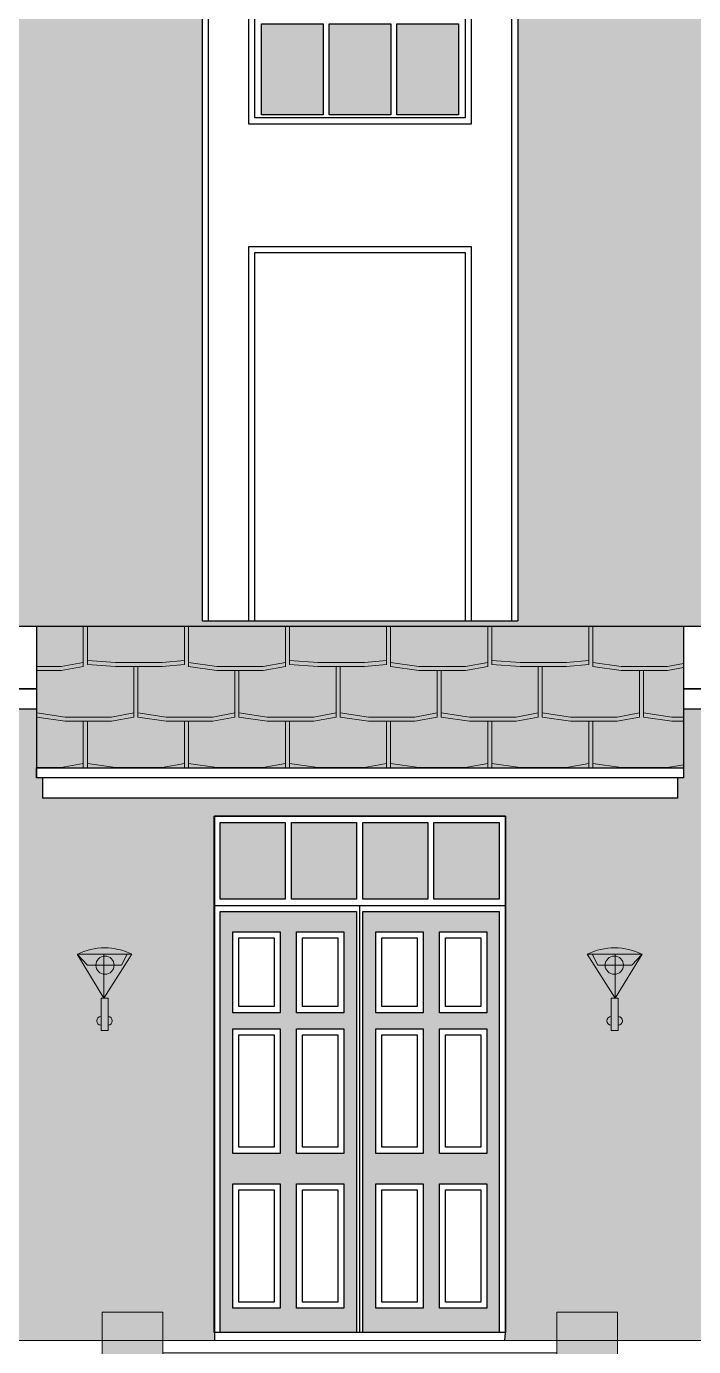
# Model space of a CAD drawing. Header units: centimetres. Extents: x -11062 to 12236, y -3130 to 12397.
# Drawn here: x 10240 to 10570, y 11152 to 11805 of the extents above; entities that cross this region are included whole.
import ezdxf

# ---------------------------------------------------------------- set-up
doc = ezdxf.new("R2010")
doc.units = ezdxf.units.CM
for name, color, linetype in [('fasada kuce', 25, 'Continuous'), ('prozori', 140, 'Continuous'), ('vrata', 130, 'Continuous')]:
    doc.layers.add(name, color=color, linetype=linetype)

# ---------------------------------------------------------------- blocks, each defined once
blk = doc.blocks.new('prozor kuce 3')
at = {"layer": 'prozori', "ltscale": 200}
h = blk.add_hatch(color=256, dxfattribs=at)
h.dxf.hatch_style = 1
h.set_gradient(color1=(255, 255, 255), color2=(39, 118, 187), rotation=45, tint=1, name='INVHEMISPHERICAL')
h.paths.add_polyline_path([(18.25, -194.5), (48.75, -194.5), (48.75, -149.5), (18.25, -149.5)])
h.paths.add_polyline_path([(15.25, -194.5), (15.25, -149.5), (-15.25, -149.5), (-15.25, -194.5)])
h.paths.add_polyline_path([(-18.25, -149.5), (-48.75, -149.5), (-48.75, -194.5), (-18.25, -194.5)])
h.paths.add_polyline_path([(-18.25, -101.5), (-48.75, -101.5), (-48.75, -146.5), (-18.25, -146.5)])
h.paths.add_polyline_path([(15.25, -101.5), (-15.25, -101.5), (-15.25, -146.5), (15.25, -146.5)])
h.paths.add_polyline_path([(48.75, -101.5), (18.25, -101.5), (18.25, -146.5), (48.75, -146.5)])
h.paths.add_polyline_path([(48.75, -53.5), (18.25, -53.5), (18.25, -98.5), (48.75, -98.5)])
h.paths.add_polyline_path([(-15.25, -98.5), (15.25, -98.5), (15.25, -53.5), (-15.25, -53.5)])
h.paths.add_polyline_path([(-48.75, -98.5), (-18.25, -98.5), (-18.25, -53.5), (-48.75, -53.5)])
h.paths.add_polyline_path([(-2.12, -50.5), (-33.41, -19.16, 0.184146), (-48.79, -50.5)])
h.paths.add_polyline_path([(-1.5, -46.87), (-1.5, -6.02, 0.166103), (-31.15, -17.18)])
h.paths.add_polyline_path([(31.18, -17.2, 0.166264), (1.5, -6.02), (1.5, -46.87)])
h.paths.add_polyline_path([(48.79, -50.5, 0.183983), (33.43, -19.18), (2.12, -50.5)])
for p, q in [((-1.5, -46.87), (-1.5, -6.02)), ((1.5, -46.87), (1.5, -6.02)), ((-2.12, -50.5), (-33.41, -19.16)), ((-1.5, -46.87), (-31.15, -17.18)), ((1.5, -46.87), (31.18, -17.2)), ((2.12, -50.5), (33.43, -19.18)), ((-48.79, -50.5), (-2.12, -50.5)), ((2.12, -50.5), (48.79, -50.5))]:
    blk.add_line(p, q, dxfattribs=at)
for points in [[(55, -55), (55, -199), (-55, -199), (-55, -55)], [(52, -55), (52, -196), (-52, -196), (-52, -55)]]:
    blk.add_lwpolyline(points, dxfattribs=at)
for points in [[(-48.75, -53.5), (-18.25, -53.5), (-18.25, -98.5), (-48.75, -98.5)], [(-15.25, -53.5), (15.25, -53.5), (15.25, -98.5), (-15.25, -98.5)], [(18.25, -53.5), (48.75, -53.5), (48.75, -98.5), (18.25, -98.5)], [(-48.75, -101.5), (-18.25, -101.5), (-18.25, -146.5), (-48.75, -146.5)], [(-15.25, -101.5), (15.25, -101.5), (15.25, -146.5), (-15.25, -146.5)], [(18.25, -101.5), (48.75, -101.5), (48.75, -146.5), (18.25, -146.5)], [(-48.75, -149.5), (-18.25, -149.5), (-18.25, -194.5), (-48.75, -194.5)], [(-15.25, -149.5), (15.25, -149.5), (15.25, -194.5), (-15.25, -194.5)], [(18.25, -149.5), (48.75, -149.5), (48.75, -194.5), (18.25, -194.5)]]:
    blk.add_lwpolyline(points, close=True, dxfattribs=at)
for radius, start, end in [(55, 0, 180), (52, 0, 180), (49, 5.2739, 174.7261)]:
    blk.add_arc((0, -55), radius, start, end, dxfattribs=at)
blk = doc.blocks.new('vrata kuce')
at = {"layer": 'vrata', "ltscale": 200, "transparency": 33554687}
h = blk.add_hatch(color=256, dxfattribs=at)
h.dxf.hatch_style = 1
h.set_gradient(color1=(39, 118, 187), centered=1, tint=1)
h.paths.add_polyline_path([(-69, 214), (-36.75, 214), (-36.75, 252), (-69, 252)])
h.paths.add_polyline_path([(-33.75, 214), (-1.5, 214), (-1.5, 252), (-33.75, 252)])
h.paths.add_polyline_path([(33.75, 214), (33.75, 252), (1.5, 252), (1.5, 214)])
h.paths.add_polyline_path([(36.75, 214), (69, 214), (69, 252), (36.75, 252)])
h = blk.add_hatch(color=256, dxfattribs=at)
h.dxf.hatch_style = 1
h.set_gradient(color1=(255, 255, 255), color2=(165, 105, 44), rotation=180, centered=1, tint=1, name='INVCURVED')
h.paths.add_polyline_path([(-69, 208), (-69, 0), (-1.5, 0), (-1.5, 208)])
h.paths.add_polyline_path([(-39.25, 197.98), (-39.25, 157.98), (-62.75, 157.98), (-62.75, 197.98)], flags=16)
h.paths.add_polyline_path([(-31.25, 197.98), (-7.75, 197.98), (-7.75, 157.98), (-31.25, 157.98)], flags=16)
h.paths.add_polyline_path([(-42.25, 194.98), (-42.25, 160.98), (-59.75, 160.98), (-59.75, 194.98)], flags=0)
h.paths.add_polyline_path([(-28.25, 194.98), (-10.75, 194.98), (-10.75, 160.98), (-28.25, 160.98)], flags=0)
h.paths.add_polyline_path([(-39.25, 149.98), (-39.25, 88.48), (-62.75, 88.48), (-62.75, 149.98)], flags=16)
h.paths.add_polyline_path([(-31.25, 149.98), (-7.75, 149.98), (-7.75, 88.48), (-31.25, 88.48)], flags=16)
h.paths.add_polyline_path([(-42.25, 146.98), (-42.25, 91.48), (-59.75, 91.48), (-59.75, 146.98)], flags=0)
h.paths.add_polyline_path([(-28.25, 146.98), (-10.75, 146.98), (-10.75, 91.48), (-28.25, 91.48)], flags=0)
h.paths.add_polyline_path([(-39.25, 73.48), (-39.25, 11.98), (-62.75, 11.98), (-62.75, 73.48)], flags=16)
h.paths.add_polyline_path([(-31.25, 73.48), (-7.75, 73.48), (-7.75, 11.98), (-31.25, 11.98)], flags=16)
h.paths.add_polyline_path([(-42.25, 70.48), (-42.25, 14.98), (-59.75, 14.98), (-59.75, 70.48)], flags=0)
h.paths.add_polyline_path([(-28.25, 70.48), (-10.75, 70.48), (-10.75, 14.98), (-28.25, 14.98)], flags=0)
h.paths.add_polyline_path([(1.5, 208), (1.5, 0), (69, 0), (69, 208)])
h.paths.add_polyline_path([(31.46, 197.98), (31.46, 157.98), (7.96, 157.98), (7.96, 197.98)], flags=16)
h.paths.add_polyline_path([(10.96, 194.98), (28.46, 194.98), (28.46, 160.98), (10.96, 160.98)], flags=0)
h.paths.add_polyline_path([(39.46, 197.98), (62.96, 197.98), (62.96, 157.98), (39.46, 157.98)], flags=16)
h.paths.add_polyline_path([(42.46, 194.98), (59.96, 194.98), (59.96, 160.98), (42.46, 160.98)], flags=0)
h.paths.add_polyline_path([(31.46, 149.98), (31.46, 88.48), (7.96, 88.48), (7.96, 149.98)], flags=16)
h.paths.add_polyline_path([(10.96, 146.98), (28.46, 146.98), (28.46, 91.48), (10.96, 91.48)], flags=0)
h.paths.add_polyline_path([(39.46, 149.98), (62.96, 149.98), (62.96, 88.48), (39.46, 88.48)], flags=16)
h.paths.add_polyline_path([(42.46, 146.98), (59.96, 146.98), (59.96, 91.48), (42.46, 91.48)], flags=0)
h.paths.add_polyline_path([(31.46, 73.48), (31.46, 11.98), (7.96, 11.98), (7.96, 73.48)], flags=16)
h.paths.add_polyline_path([(10.96, 70.48), (28.46, 70.48), (28.46, 14.98), (10.96, 14.98)], flags=0)
h.paths.add_polyline_path([(39.46, 73.48), (62.96, 73.48), (62.96, 11.98), (39.46, 11.98)], flags=16)
h.paths.add_polyline_path([(42.46, 70.48), (59.96, 70.48), (59.96, 14.98), (42.46, 14.98)], flags=0)
at = {"layer": 'vrata', "ltscale": 200}
blk.add_line((0, 211), (0, 0), dxfattribs=at)
for points in [[(-72, 255), (72, 255), (72, 0), (-72, 0)], [(-69, 252), (-36.75, 252), (-36.75, 214), (-69, 214)], [(-33.75, 252), (-1.5, 252), (-1.5, 214), (-33.75, 214)], [(1.5, 252), (33.75, 252), (33.75, 214), (1.5, 214)], [(36.75, 252), (69, 252), (69, 214), (36.75, 214)], [(-69, 208), (-1.5, 208), (-1.5, 0), (-69, 0)], [(1.5, 208), (69, 208), (69, 0), (1.5, 0)], [(-62.75, 197.98), (-39.25, 197.98), (-39.25, 157.98), (-62.75, 157.98)], [(-31.25, 197.98), (-7.75, 197.98), (-7.75, 157.98), (-31.25, 157.98)], [(7.96, 197.98), (31.46, 197.98), (31.46, 157.98), (7.96, 157.98)], [(39.46, 197.98), (62.96, 197.98), (62.96, 157.98), (39.46, 157.98)], [(-59.75, 194.98), (-42.25, 194.98), (-42.25, 160.98), (-59.75, 160.98)], [(-28.25, 194.98), (-10.75, 194.98), (-10.75, 160.98), (-28.25, 160.98)], [(10.96, 194.98), (28.46, 194.98), (28.46, 160.98), (10.96, 160.98)], [(42.46, 194.98), (59.96, 194.98), (59.96, 160.98), (42.46, 160.98)], [(-62.75, 149.98), (-39.25, 149.98), (-39.25, 88.48), (-62.75, 88.48)], [(-59.75, 146.98), (-42.25, 146.98), (-42.25, 91.48), (-59.75, 91.48)], [(-31.25, 149.98), (-7.75, 149.98), (-7.75, 88.48), (-31.25, 88.48)], [(-28.25, 146.98), (-10.75, 146.98), (-10.75, 91.48), (-28.25, 91.48)], [(7.96, 149.98), (31.46, 149.98), (31.46, 88.48), (7.96, 88.48)], [(10.96, 146.98), (28.46, 146.98), (28.46, 91.48), (10.96, 91.48)], [(39.46, 149.98), (62.96, 149.98), (62.96, 88.48), (39.46, 88.48)], [(42.46, 146.98), (59.96, 146.98), (59.96, 91.48), (42.46, 91.48)], [(-62.75, 73.48), (-39.25, 73.48), (-39.25, 11.98), (-62.75, 11.98)], [(-31.25, 73.48), (-7.75, 73.48), (-7.75, 11.98), (-31.25, 11.98)], [(7.96, 73.48), (31.46, 73.48), (31.46, 11.98), (7.96, 11.98)], [(39.46, 73.48), (62.96, 73.48), (62.96, 11.98), (39.46, 11.98)], [(-59.75, 70.48), (-42.25, 70.48), (-42.25, 14.98), (-59.75, 14.98)], [(-28.25, 70.48), (-10.75, 70.48), (-10.75, 14.98), (-28.25, 14.98)], [(10.96, 70.48), (28.46, 70.48), (28.46, 14.98), (10.96, 14.98)], [(42.46, 70.48), (59.96, 70.48), (59.96, 14.98), (42.46, 14.98)]]:
    blk.add_lwpolyline(points, close=True, dxfattribs=at)
blk.add_lwpolyline([(-72, 211), (72, 211)], dxfattribs=at)
blk = doc.blocks.new('ukras')
at = {"layer": 'vrata', "lineweight": 5}
for p, q in [((13.56, -3.13), (-13.6, -3.13)), ((-13.6, -3.13), (-0.27, -24.86)), ((-13.6, -3.13), (-8.42, -8.56)), ((-0.27, -24.86), (13.56, -3.13)), ((-0.27, -3.13), (-0.27, -23.3)), ((-0.27, -3.13), (-0.27, -24.86)), ((8.38, -8.56), (11.19, -3.13)), ((-8.42, -8.56), (8.38, -8.56)), ((-1.75, -24.86), (1.71, -24.86)), ((-1.75, -24.86), (-1.75, -40.91)), ((1.71, -40.91), (1.71, -24.86)), ((-1.75, -40.91), (1.71, -40.91))]:
    blk.add_line(p, q, dxfattribs=at)
blk.add_circle((0.23, -8.56), 4.52, dxfattribs=at)
for centre, radius, start, end in [((0.16, -30.29), 30.29, 63.72672, 116.86558), ((-1.75, -36.03), 2.14, 90, 270), ((1.71, -36.03), 2.14, 270, 90)]:
    blk.add_arc(centre, radius, start, end, dxfattribs=at)
blk = doc.blocks.new('ulaz u kucu')
at = {"lineweight": 5}
h = blk.add_hatch(color=256, dxfattribs=at)
h.set_gradient(color1=(128, 128, 128), tint=1, name='CYLINDER')
h.paths.add_polyline_path([(97.5, -3), (-97.5, -3), (-97.5, -12), (97.5, -12)])
h.paths.add_polyline_path([(97.5, -15), (-97.5, -15), (-97.5, -24), (97.5, -24)])
h.paths.add_polyline_path([(97.5, -27), (-97.5, -27), (-97.5, -36), (97.5, -36)])
h.paths.add_polyline_path([(97.5, -39), (-97.5, -39), (-97.5, -45), (-97.5, -45.5, -0.414214), (-99, -47), (-99, -48), (99, -48), (99, -47, -0.414214), (97.5, -45.5), (97.5, -45)])
h.paths.add_polyline_path([(99, -51), (-99, -51), (-99, -60), (99, -60)])
h.paths.add_polyline_path([(-97.5, 20), (-127.5, 20), (-127.5, -45), (-97.5, -45)])
h.paths.add_polyline_path([(127.5, 20), (97.5, 20), (97.5, 0), (97.5, -45), (127.5, -45)])
h.paths.add_polyline_path([(127.5, -45), (97.5, -45), (97.5, -45.5, 0.414214), (99, -47), (126, -47, 0.414214), (127.5, -45.5)])
h.paths.add_polyline_path([(-97.5, -45.5), (-97.5, -45), (-127.5, -45), (-127.5, -45.5, 0.414214), (-126, -47), (-99, -47, 0.414214)])
h = blk.add_hatch(color=256, dxfattribs=at)
h.set_gradient(color1=(255, 255, 255), tint=1, name='CYLINDER')
h.paths.add_polyline_path([(97.5, 0), (-97.5, 0), (-97.5, -3), (97.5, -3)])
h.paths.add_polyline_path([(97.5, -12), (-97.5, -12), (-97.5, -15), (97.5, -15)])
h.paths.add_polyline_path([(97.5, -24), (-97.5, -24), (-97.5, -27), (97.5, -27)])
h.paths.add_polyline_path([(97.5, -36), (-97.5, -36), (-97.5, -39), (97.5, -39)])
h.paths.add_polyline_path([(99, -48), (-99, -48), (-99, -51), (99, -51)])
h.paths.add_polyline_path([(99, -60), (-99, -60), (-99, -63), (99, -63)])
h.paths.add_polyline_path([(-99, -47), (-126, -47), (-126, -70), (-99, -70)])
h.paths.add_polyline_path([(126, -47), (99, -47), (99, -70), (126, -70)])
h.paths.add_polyline_path([(127.5, -45.5), (127.5, -45), (97.5, -45), (97.5, -45.5, 0.414214), (99, -47), (126, -47, 0.414214)])
h.paths.add_polyline_path([(-97.5, -45.5), (-97.5, -45), (-127.5, -45), (-127.5, -45.5, 0.414214), (-126, -47), (-99, -47, 0.414214)])
at = {"layer": 'vrata', "lineweight": 5}
for p, q in [((-127.5, 20), (-127.5, -45)), ((-127.5, 20), (-97.5, 20)), ((-97.5, 20), (-97.5, -45)), ((-97.5, 20), (-97.5, 0)), ((97.5, 0), (97.5, 20)), ((97.5, 20), (127.5, 20)), ((127.5, 20), (127.5, -45)), ((-97.5, 0), (97.5, 0)), ((-97.5, 0), (-97.5, -3)), ((97.5, -45), (97.5, 0)), ((-97.5, -3), (97.5, -3)), ((-97.5, -3), (-97.5, -15)), ((-97.5, -12), (97.5, -12)), ((-97.5, -15), (97.5, -15)), ((-97.5, -24), (97.5, -24)), ((-97.5, -27), (97.5, -27)), ((-97.5, -36), (97.5, -36)), ((-97.5, -39), (97.5, -39)), ((-97.5, -45), (-127.5, -45)), ((-127.5, -45.5), (-127.5, -45)), ((-97.5, -45), (-97.5, -45.5)), ((127.5, -45), (97.5, -45)), ((97.5, -45), (97.5, -45.5)), ((127.5, -45.5), (127.5, -45)), ((-99, -47), (-126, -47)), ((-126, -47), (-126, -70)), ((-99, -47), (-99, -70)), ((-99, -48), (99, -48)), ((-99, -51), (99, -51)), ((99, -47), (126, -47)), ((99, -47), (99, -70)), ((126, -47), (126, -70)), ((-99, -60), (99, -60)), ((-99, -63), (99, -63)), ((-99, -70), (-126, -70)), ((126, -70), (99, -70))]:
    blk.add_line(p, q, dxfattribs=at)
for centre, start, end in [((-126, -45.5), 180, 270), ((-99, -45.5), 270, 0), ((99, -45.5), 180, 270), ((126, -45.5), 270, 0)]:
    blk.add_arc(centre, 1.5, start, end, dxfattribs=at)

msp = doc.modelspace()

# ---------------------------------------------------------------- hatches: boundary and pattern name
at = {"layer": 'fasada kuce', "lineweight": 5, "true_color": 0xa5692c}
h = msp.add_hatch(dxfattribs=at)
h.set_pattern_fill('DOTS', color=35, scale=8)
h.set_pattern_definition([(0, (8444.418, 7661.423), (6.35, 12.7), [0, -12.7])])
h.paths.add_polyline_path([(10144.33, 11770.95), (10147.33, 11770.95), (10147.33, 11780.95), (10144.33, 11780.95), (10144.33, 11815.95), (10147.33, 11815.95), (10147.33, 11825.95), (10144.33, 11825.95), (10144.33, 11860.95), (10147.33, 11860.95), (10147.33, 11870.95), (10144.33, 11870.95), (10144.33, 11875.9), (10016.33, 11875.9), (10016.33, 11508.45), (10133.33, 11508.45), (10144.33, 11510.95), (10144.33, 11545.95), (10147.33, 11545.95), (10147.33, 11555.95), (10144.33, 11555.95), (10144.33, 11590.95), (10147.33, 11590.95), (10147.33, 11600.95), (10144.33, 11600.95), (10144.33, 11635.95), (10147.33, 11635.95), (10147.33, 11645.95), (10144.33, 11645.95), (10144.33, 11680.95), (10147.33, 11680.95), (10147.33, 11690.95), (10144.33, 11690.95), (10144.33, 11725.95), (10147.33, 11725.95), (10147.33, 11735.95), (10144.33, 11735.95)])
h.paths.add_polyline_path([(10016.33, 11875.9), (9885.33, 11875.9), (9885.33, 11508.45), (9890.33, 11508.45), (9890.33, 11793.45), (9892.33, 11793.45), (10007.33, 11793.45), (10007.33, 11508.45), (10016.33, 11508.45)])
h.paths.add_polyline_path([(9885.33, 11875.9), (9704.33, 11875.9), (9704.33, 11508.45), (9723.33, 11508.45), (9723.33, 11793.45), (9866.33, 11793.45), (9866.33, 11508.45), (9885.33, 11508.45)])
h.paths.add_polyline_path([(9704.33, 11875.9), (9573.33, 11875.9), (9573.33, 11508.45), (9582.33, 11508.45), (9582.33, 11793.45), (9697.33, 11793.45), (9699.33, 11793.45), (9699.33, 11508.45), (9704.33, 11508.45)])
h.paths.add_polyline_path([(9573.33, 11875.9), (9522.33, 11875.9), (9522.33, 11508.45), (9573.33, 11508.45)], flags=17)
h.paths.add_polyline_path([(9522.33, 11875.9), (9518.33, 11875.9), (9518.33, 11885.9), (9508.33, 11885.9), (9508.33, 11913.9), (9475.33, 11913.9), (9475.33, 11925.9), (9597.33, 11996.34), (9597.33, 12152.45), (9461.33, 12152.45), (9461.33, 11508.45), (9522.33, 11508.45)])
h.paths.add_polyline_path([(10209.63, 12228.11), (10147.63, 12228.11), (10147.63, 12088.11), (10209.63, 12088.11)])
h.paths.add_polyline_path([(10910.55, 12211.89), (10795.35, 12211.89), (10795.35, 12134.89), (10910.55, 12068.38)])
h.paths.add_polyline_path([(11065.5, 12180.27), (10976.55, 12180.27), (10976.55, 12030.27), (11065.5, 11978.92)])
h.paths.add_polyline_path([(10586.33, 11322.45), (10589.33, 11322.45), (10589.33, 11332.45), (10586.33, 11332.45), (10586.33, 11367.45), (10589.33, 11367.45), (10589.33, 11377.45), (10586.33, 11377.45), (10586.33, 11412.45), (10589.33, 11412.45), (10589.33, 11422.45), (10586.33, 11422.45), (10586.33, 11457.45), (10589.33, 11457.45), (10589.33, 11467.45), (10565.33, 11467.45), (10565.33, 11433.45), (10562.33, 11433.45), (10562.33, 11423.45), (10248.33, 11423.45), (10248.33, 11433.45), (10245.33, 11433.45), (10245.33, 11438.45), (10245.33, 11467.45), (10221.33, 11467.45), (10221.33, 11457.45), (10224.33, 11457.45), (10224.33, 11422.45), (10221.33, 11422.45), (10221.33, 11412.45), (10224.33, 11412.45), (10224.33, 11377.45), (10221.33, 11377.45), (10221.33, 11367.45), (10224.33, 11367.45), (10224.33, 11332.45), (10221.33, 11332.45), (10221.33, 11322.45), (10224.33, 11322.45), (10224.33, 11287.45), (10221.33, 11287.45), (10221.33, 11277.45), (10224.33, 11277.45), (10224.33, 11242.45), (10221.33, 11242.45), (10221.33, 11232.45), (10224.33, 11232.45), (10224.33, 11197.45), (10221.33, 11197.45), (10221.33, 11187.45), (10224.33, 11187.45), (10224.33, 11155.45), (10333.33, 11155.45), (10333.33, 11159.45), (10333.15, 11159.45), (10333.15, 11414.45), (10477.15, 11414.45), (10477.33, 11414.45), (10477.33, 11159.45), (10476.97, 11155.45), (10586.33, 11155.45), (10586.33, 11187.45), (10589.33, 11187.45), (10589.33, 11197.45), (10586.33, 11197.45), (10586.33, 11232.45), (10589.33, 11232.45), (10589.33, 11242.45), (10586.33, 11242.45), (10586.33, 11277.45), (10589.33, 11277.45), (10589.33, 11287.45), (10586.33, 11287.45)])
h.paths.add_polyline_path([(10816.83, 11210.45), (10711.83, 11210.45), (10711.83, 11155.45), (10816.83, 11155.45)])
h.paths.add_polyline_path([(10974.83, 11210.45), (10869.83, 11210.45), (10869.83, 11155.45), (10974.83, 11155.45)])
h.paths.add_polyline_path([(10586.33, 11905.95), (10589.33, 11905.95), (10589.33, 11915.95), (10586.33, 11915.95), (10586.33, 11950.95), (10572.33, 11950.95), (10572.33, 11965.95), (10585.39, 11972.95), (10649.15, 11972.95), (10405.33, 12113.56), (10161.51, 11972.95), (10225.27, 11972.95), (10238.33, 11965.95), (10238.33, 11950.95), (10224.33, 11950.95), (10224.33, 11915.95), (10221.33, 11915.95), (10221.33, 11905.95), (10224.33, 11905.95), (10224.33, 11870.95), (10221.33, 11870.95), (10221.33, 11860.95), (10224.33, 11860.95), (10224.33, 11825.95), (10221.33, 11825.95), (10221.33, 11815.95), (10224.33, 11815.95), (10224.33, 11780.95), (10221.33, 11780.95), (10221.33, 11770.95), (10224.33, 11770.95), (10224.33, 11735.95), (10221.33, 11735.95), (10221.33, 11725.95), (10224.33, 11725.95), (10224.33, 11690.95), (10221.33, 11690.95), (10221.33, 11680.95), (10224.33, 11680.95), (10224.33, 11645.95), (10221.33, 11645.95), (10221.33, 11635.95), (10224.33, 11635.95), (10224.33, 11600.95), (10221.33, 11600.95), (10221.33, 11590.95), (10224.33, 11590.95), (10224.33, 11555.95), (10221.33, 11555.95), (10221.33, 11545.95), (10224.33, 11545.95), (10224.33, 11510.95), (10235.33, 11508.45), (10575.33, 11508.45), (10586.33, 11510.95), (10586.33, 11545.95), (10589.33, 11545.95), (10589.33, 11555.95), (10586.33, 11555.95), (10586.33, 11590.95), (10589.33, 11590.95), (10589.33, 11600.95), (10586.33, 11600.95), (10586.33, 11635.95), (10589.33, 11635.95), (10589.33, 11645.95), (10586.33, 11645.95), (10586.33, 11680.95), (10589.33, 11680.95), (10589.33, 11690.95), (10586.33, 11690.95), (10586.33, 11725.95), (10589.33, 11725.95), (10589.33, 11735.95), (10586.33, 11735.95), (10586.33, 11770.95), (10589.33, 11770.95), (10589.33, 11780.95), (10586.33, 11780.95), (10586.33, 11815.95), (10589.33, 11815.95), (10589.33, 11825.95), (10586.33, 11825.95), (10586.33, 11860.95), (10589.33, 11860.95), (10589.33, 11870.95), (10586.33, 11870.95)])
h.paths.add_polyline_path([(10483.33, 11510.95), (10327.33, 11510.95), (10327.33, 11901.95, -1), (10483.33, 11901.95)], flags=16)
h.paths.add_polyline_path([(10457.33, 11692.95), (10353.33, 11692.95), (10353.33, 11510.95), (10457.33, 11510.95)], flags=0)
h.paths.add_polyline_path([(11110.33, 11875.9), (10666.33, 11875.9), (10666.33, 11870.95), (10663.33, 11870.95), (10663.33, 11860.95), (10666.33, 11860.95), (10666.33, 11825.95), (10663.33, 11825.95), (10663.33, 11815.95), (10666.33, 11815.95), (10666.33, 11780.95), (10663.33, 11780.95), (10663.33, 11770.95), (10666.33, 11770.95), (10666.33, 11735.95), (10663.33, 11735.95), (10663.33, 11725.95), (10666.33, 11725.95), (10666.33, 11690.95), (10663.33, 11690.95), (10663.33, 11680.95), (10666.33, 11680.95), (10666.33, 11645.95), (10663.33, 11645.95), (10663.33, 11635.95), (10666.33, 11635.95), (10666.33, 11600.95), (10663.33, 11600.95), (10663.33, 11590.95), (10666.33, 11590.95), (10666.33, 11555.95), (10663.33, 11555.95), (10663.33, 11545.95), (10666.33, 11545.95), (10666.33, 11510.95), (10677.33, 11508.45), (10686.33, 11508.45), (10686.33, 11793.45), (11000.33, 11793.45), (11000.33, 11508.45), (11110.33, 11508.45), (11110.33, 11732.9)])
h.paths.add_polyline_path([(10974.83, 11563.45), (10869.83, 11563.45), (10869.83, 11508.45), (10974.83, 11508.45)], flags=17)
h.paths.add_polyline_path([(10816.83, 11563.45), (10711.83, 11563.45), (10711.83, 11508.45), (10816.83, 11508.45)], flags=17)
h.paths.add_polyline_path([(9840.83, 11210.45), (9748.83, 11210.45), (9748.83, 11155.45), (9840.83, 11155.45)], flags=17)
h.paths.add_polyline_path([(9982.33, 11210.45), (9917.33, 11210.45), (9917.33, 11155.45), (9982.33, 11155.45)], flags=17)
h.paths.add_polyline_path([(10019.33, 11457.45), (10016.33, 11457.45), (10016.33, 11467.45), (9885.33, 11467.45), (9885.33, 11155.45), (9890.33, 11155.45), (9890.33, 11440.45), (9892.33, 11440.45), (10007.33, 11440.45), (10007.33, 11155.45), (10019.33, 11155.45), (10019.33, 11187.45), (10016.33, 11187.45), (10016.33, 11197.45), (10019.33, 11197.45), (10019.33, 11232.45), (10016.33, 11232.45), (10016.33, 11242.45), (10019.33, 11242.45), (10019.33, 11277.45), (10016.33, 11277.45), (10016.33, 11287.45), (10019.33, 11287.45), (10019.33, 11322.45), (10016.33, 11322.45), (10016.33, 11332.45), (10019.33, 11332.45), (10019.33, 11367.45), (10016.33, 11367.45), (10016.33, 11377.45), (10019.33, 11377.45), (10019.33, 11412.45), (10016.33, 11412.45), (10016.33, 11422.45), (10019.33, 11422.45)])
h.paths.add_polyline_path([(9885.33, 11467.45), (9704.33, 11467.45), (9704.33, 11155.45), (9723.33, 11155.45), (9723.33, 11440.45), (9866.33, 11440.45), (9866.33, 11155.45), (9885.33, 11155.45)])
h.paths.add_polyline_path([(9704.33, 11467.45), (9573.33, 11467.45), (9573.33, 11457.45), (9570.33, 11457.45), (9570.33, 11422.45), (9573.33, 11422.45), (9573.33, 11412.45), (9570.33, 11412.45), (9570.33, 11377.45), (9573.33, 11377.45), (9573.33, 11367.45), (9570.33, 11367.45), (9570.33, 11332.45), (9573.33, 11332.45), (9573.33, 11322.45), (9570.33, 11322.45), (9570.33, 11287.45), (9573.33, 11287.45), (9573.33, 11277.45), (9570.33, 11277.45), (9570.33, 11242.45), (9573.33, 11242.45), (9573.33, 11232.45), (9570.33, 11232.45), (9570.33, 11197.45), (9573.33, 11197.45), (9573.33, 11187.45), (9570.33, 11187.45), (9570.33, 11155.45), (9582.33, 11155.45), (9582.33, 11440.45), (9697.33, 11440.45), (9699.33, 11440.45), (9699.33, 11155.45), (9704.33, 11155.45)])
h.paths.add_polyline_path([(9672.33, 11210.45), (9607.33, 11210.45), (9607.33, 11155.45), (9672.33, 11155.45)], flags=17)
h.paths.add_polyline_path([(9672.33, 11563.45), (9607.33, 11563.45), (9607.33, 11508.45), (9672.33, 11508.45)], flags=17)
h.paths.add_polyline_path([(9840.83, 11563.45), (9748.83, 11563.45), (9748.83, 11508.45), (9840.83, 11508.45)], flags=17)
h.paths.add_polyline_path([(9982.33, 11563.45), (9917.33, 11563.45), (9917.33, 11508.45), (9982.33, 11508.45)], flags=17)
at = {"layer": 'fasada kuce', "lineweight": 5}
h = msp.add_hatch(color=256, dxfattribs=at)
h.set_gradient(color1=(165, 105, 44), name='INVCURVED')
h.paths.add_polyline_path([(10565.33, 11438.45), (10565.33, 11508.45), (10245.33, 11508.45), (10245.33, 11438.45)])
h = msp.add_hatch(dxfattribs=at)
h.set_pattern_fill('HRPA55O2', color=256, style=0, pattern_type=2)
h.set_pattern_definition([(355.9144, (8470.42, 7689.42), (5e-08, 100), [14.036, -1389.531]), (355.9144, (8570.42, 7689.42), (5e-08, 100), [14.036, -1389.531]), (355.9144, (8670.42, 7689.42), (5e-08, 100), [14.036, -1389.531]), (355.9144, (8770.42, 7689.42), (5e-08, 100), [14.036, -1389.531]), (355.9144, (8870.42, 7689.42), (5e-08, 100), [14.036, -1389.53]), (355.9144, (8970.42, 7689.42), (5e-08, 100), [14.036, -1389.53]), (355.9144, (9070.42, 7689.42), (5e-08, 100), [14.036, -1389.53]), (355.9144, (9170.42, 7689.42), (5e-08, 100), [14.036, -1389.53]), (355.9144, (9270.42, 7689.42), (5e-08, 100), [14.036, -1389.53]), (355.9144, (9370.42, 7689.42), (5e-08, 100), [14.036, -1389.53]), (355.9144, (9470.42, 7689.42), (5e-08, 100), [14.036, -1389.53]), (355.9144, (9570.42, 7689.42), (5e-08, 100), [14.036, -1389.53]), (355.9144, (9670.42, 7689.42), (5e-08, 100), [14.036, -1389.53]), (355.9144, (9770.42, 7689.42), (5e-08, 100), [14.036, -1389.53]), (0, (8484.42, 7688.42), (0, 100), [23, -77]), (5.1944, (8507.42, 7688.42), (3e-07, 100), [11.045, -1093.49]), (5.1944, (8607.42, 7688.42), (3e-07, 100), [11.045, -1093.49]), (5.1944, (8707.42, 7688.42), (3e-07, 100), [11.045, -1093.49]), (5.1944, (8807.42, 7688.42), (3e-07, 100), [11.045, -1093.49]), (5.1944, (8907.42, 7688.42), (3e-07, 100), [11.045, -1093.49]), (5.1944, (9007.42, 7688.42), (3e-07, 100), [11.045, -1093.49]), (5.1944, (9107.42, 7688.42), (3e-07, 100), [11.045, -1093.49]), (5.1944, (9207.42, 7688.42), (3e-07, 100), [11.045, -1093.49]), (5.1944, (9307.42, 7688.42), (3e-07, 100), [11.045, -1093.49]), (5.1944, (9407.42, 7688.42), (3e-07, 100), [11.045, -1093.49]), (5.1944, (9507.42, 7688.42), (3e-07, 100), [11.045, -1093.49]), (90, (8470.42, 7689.42), (-100, 6e-15), [22, -78]), (90, (8518.42, 7689.42), (-100, 6e-15), [22, -78]), (355.9144, (8470.42, 7691.42), (5e-08, 100), [14.036, -1389.531]), (355.9144, (8570.42, 7691.42), (5e-08, 100), [14.036, -1389.531]), (355.9144, (8670.42, 7691.42), (5e-08, 100), [14.036, -1389.531]), (355.9144, (8770.42, 7691.42), (5e-08, 100), [14.036, -1389.531]), (355.9144, (8870.42, 7691.42), (5e-08, 100), [14.036, -1389.53]), (355.9144, (8970.42, 7691.42), (5e-08, 100), [14.036, -1389.53]), (355.9144, (9070.42, 7691.42), (5e-08, 100), [14.036, -1389.53]), (355.9144, (9170.42, 7691.42), (5e-08, 100), [14.036, -1389.53]), (355.9144, (9270.42, 7691.42), (5e-08, 100), [14.036, -1389.53]), (355.9144, (9370.42, 7691.42), (5e-08, 100), [14.036, -1389.53]), (355.9144, (9470.42, 7691.42), (5e-08, 100), [14.036, -1389.53]), (355.9144, (9570.42, 7691.42), (5e-08, 100), [14.036, -1389.53]), (355.9144, (9670.42, 7691.42), (5e-08, 100), [14.036, -1389.53]), (355.9144, (9770.42, 7691.42), (5e-08, 100), [14.036, -1389.53]), (5.1944, (8507.42, 7690.42), (3e-07, 100), [11.045, -1093.49]), (5.1944, (8607.42, 7690.42), (3e-07, 100), [11.045, -1093.49]), (5.1944, (8707.42, 7690.42), (3e-07, 100), [11.045, -1093.49]), (5.1944, (8807.42, 7690.42), (3e-07, 100), [11.045, -1093.49]), (5.1944, (8907.42, 7690.42), (3e-07, 100), [11.045, -1093.49]), (5.1944, (9007.42, 7690.42), (3e-07, 100), [11.045, -1093.49]), (5.1944, (9107.42, 7690.42), (3e-07, 100), [11.045, -1093.49]), (5.1944, (9207.42, 7690.42), (3e-07, 100), [11.045, -1093.49]), (5.1944, (9307.42, 7690.42), (3e-07, 100), [11.045, -1093.49]), (5.1944, (9407.42, 7690.42), (3e-07, 100), [11.045, -1093.49]), (5.1944, (9507.42, 7690.42), (3e-07, 100), [11.045, -1093.49]), (0, (8484.42, 7690.42), (0, 100), [23, -77]), (0, (8484.42, 7738.42), (0, 100), [23, -77]), (10.3048, (8507.42, 7738.42), (-7e-07, 100), [11.18, -1106.854]), (10.3048, (8607.42, 7738.42), (-7e-07, 100), [11.18, -1106.854]), (10.3048, (8707.42, 7738.42), (-7e-07, 100), [11.18, -1106.854]), (10.3048, (8807.42, 7738.42), (-7e-07, 100), [11.18, -1106.854]), (10.3048, (8907.42, 7738.42), (-7e-07, 100), [11.18, -1106.854]), (10.3048, (9007.42, 7738.42), (-7e-07, 100), [11.18, -1106.854]), (10.3048, (9107.42, 7738.42), (-7e-07, 100), [11.18, -1106.854]), (10.3048, (9207.42, 7738.42), (-7e-07, 100), [11.18, -1106.854]), (10.3048, (9307.42, 7738.42), (-7e-07, 100), [11.18, -1106.854]), (10.3048, (9407.42, 7738.42), (-7e-07, 100), [11.18, -1106.854]), (10.3048, (9507.42, 7738.42), (-7e-07, 100), [11.18, -1106.854]), (351.87, (8470.42, 7740.42), (-3e-07, 100), [14.142, -692.965]), (351.87, (8570.42, 7740.42), (-3e-07, 100), [14.142, -692.965]), (351.87, (8670.42, 7740.42), (-3e-07, 100), [14.142, -692.965]), (351.87, (8770.42, 7740.42), (-3e-07, 100), [14.142, -692.965]), (351.87, (8870.42, 7740.42), (-3e-07, 100), [14.142, -692.965]), (351.87, (8970.42, 7740.42), (-3e-07, 100), [14.142, -692.965]), (351.87, (9070.42, 7740.42), (-3e-07, 100), [14.142, -692.965]), (90, (8518.42, 7738.42), (-100, 6e-15), [23, -77]), (90, (8470.42, 7738.42), (-100, 6e-15), [23, -77]), (10.3048, (8507.42, 7736.42), (-7e-07, 100), [11.18, -1106.854]), (10.3048, (8607.42, 7736.42), (-7e-07, 100), [11.18, -1106.854]), (10.3048, (8707.42, 7736.42), (-7e-07, 100), [11.18, -1106.854]), (10.3048, (8807.42, 7736.42), (-7e-07, 100), [11.18, -1106.854]), (10.3048, (8907.42, 7736.42), (-7e-07, 100), [11.18, -1106.854]), (10.3048, (9007.42, 7736.42), (-7e-07, 100), [11.18, -1106.854]), (10.3048, (9107.42, 7736.42), (-7e-07, 100), [11.18, -1106.854]), (10.3048, (9207.42, 7736.42), (-7e-07, 100), [11.18, -1106.854]), (10.3048, (9307.42, 7736.42), (-7e-07, 100), [11.18, -1106.854]), (10.3048, (9407.42, 7736.42), (-7e-07, 100), [11.18, -1106.854]), (10.3048, (9507.42, 7736.42), (-7e-07, 100), [11.18, -1106.854]), (0, (8484.42, 7736.42), (0, 100), [23, -77]), (351.87, (8470.42, 7738.42), (-3e-07, 100), [14.142, -692.965]), (351.87, (8570.42, 7738.42), (-3e-07, 100), [14.142, -692.965]), (351.87, (8670.42, 7738.42), (-3e-07, 100), [14.142, -692.965]), (351.87, (8770.42, 7738.42), (-3e-07, 100), [14.142, -692.965]), (351.87, (8870.42, 7738.42), (-3e-07, 100), [14.142, -692.965]), (351.87, (8970.42, 7738.42), (-3e-07, 100), [14.142, -692.965]), (351.87, (9070.42, 7738.42), (-3e-07, 100), [14.142, -692.965]), (0, (8444.42, 7688.42), (0, 100), [13, -87]), (10.3048, (8457.42, 7688.42), (-7e-07, 100), [11.18, -1106.854]), (10.3048, (8557.42, 7688.42), (-7e-07, 100), [11.18, -1106.854]), (10.3048, (8657.42, 7688.42), (-7e-07, 100), [11.18, -1106.854]), (10.3048, (8757.42, 7688.42), (-7e-07, 100), [11.18, -1106.854]), (10.3048, (8857.42, 7688.42), (-7e-07, 100), [11.18, -1106.854]), (10.3048, (8957.42, 7688.42), (-7e-07, 100), [11.18, -1106.854]), (10.3048, (9057.42, 7688.42), (-7e-07, 100), [11.18, -1106.854]), (10.3048, (9157.42, 7688.42), (-7e-07, 100), [11.18, -1106.854]), (10.3048, (9257.42, 7688.42), (-7e-07, 100), [11.18, -1106.854]), (10.3048, (9357.42, 7688.42), (-7e-07, 100), [11.18, -1106.854]), (10.3048, (9457.42, 7688.42), (-7e-07, 100), [11.18, -1106.854]), (90, (8468.42, 7688.42), (-100, 6e-15), [23, -77]), (10.3048, (8457.42, 7686.42), (-7e-07, 100), [11.18, -1106.854]), (10.3048, (8557.42, 7686.42), (-7e-07, 100), [11.18, -1106.854]), (10.3048, (8657.42, 7686.42), (-7e-07, 100), [11.18, -1106.854]), (10.3048, (8757.42, 7686.42), (-7e-07, 100), [11.18, -1106.854]), (10.3048, (8857.42, 7686.42), (-7e-07, 100), [11.18, -1106.854]), (10.3048, (8957.42, 7686.42), (-7e-07, 100), [11.18, -1106.854]), (10.3048, (9057.42, 7686.42), (-7e-07, 100), [11.18, -1106.854]), (10.3048, (9157.42, 7686.42), (-7e-07, 100), [11.18, -1106.854]), (10.3048, (9257.42, 7686.42), (-7e-07, 100), [11.18, -1106.854]), (10.3048, (9357.42, 7686.42), (-7e-07, 100), [11.18, -1106.854]), (10.3048, (9457.42, 7686.42), (-7e-07, 100), [11.18, -1106.854]), (0, (8444.42, 7686.42), (0, 100), [13, -87]), (0, (8444.42, 7736.42), (0, 100), [13, -87]), (10.3048, (8457.42, 7736.42), (-7e-07, 100), [11.18, -1106.854]), (10.3048, (8557.42, 7736.42), (-7e-07, 100), [11.18, -1106.854]), (10.3048, (8657.42, 7736.42), (-7e-07, 100), [11.18, -1106.854]), (10.3048, (8757.42, 7736.42), (-7e-07, 100), [11.18, -1106.854]), (10.3048, (8857.42, 7736.42), (-7e-07, 100), [11.18, -1106.854]), (10.3048, (8957.42, 7736.42), (-7e-07, 100), [11.18, -1106.854]), (10.3048, (9057.42, 7736.42), (-7e-07, 100), [11.18, -1106.854]), (10.3048, (9157.42, 7736.42), (-7e-07, 100), [11.18, -1106.854]), (10.3048, (9257.42, 7736.42), (-7e-07, 100), [11.18, -1106.854]), (10.3048, (9357.42, 7736.42), (-7e-07, 100), [11.18, -1106.854]), (10.3048, (9457.42, 7736.42), (-7e-07, 100), [11.18, -1106.854]), (90, (8468.42, 7738.42), (-100, 6e-15), [23, -77]), (10.3048, (8457.42, 7738.42), (-7e-07, 100), [11.18, -1106.854]), (10.3048, (8557.42, 7738.42), (-7e-07, 100), [11.18, -1106.854]), (10.3048, (8657.42, 7738.42), (-7e-07, 100), [11.18, -1106.854]), (10.3048, (8757.42, 7738.42), (-7e-07, 100), [11.18, -1106.854]), (10.3048, (8857.42, 7738.42), (-7e-07, 100), [11.18, -1106.854]), (10.3048, (8957.42, 7738.42), (-7e-07, 100), [11.18, -1106.854]), (10.3048, (9057.42, 7738.42), (-7e-07, 100), [11.18, -1106.854]), (10.3048, (9157.42, 7738.42), (-7e-07, 100), [11.18, -1106.854]), (10.3048, (9257.42, 7738.42), (-7e-07, 100), [11.18, -1106.854]), (10.3048, (9357.42, 7738.42), (-7e-07, 100), [11.18, -1106.854]), (10.3048, (9457.42, 7738.42), (-7e-07, 100), [11.18, -1106.854]), (0, (8444.42, 7738.42), (0, 100), [13, -87]), (0, (8459.42, 7713.42), (0, 100), [23, -77]), (10.3048, (8482.42, 7713.42), (-7e-07, 100), [11.18, -1106.854]), (10.3048, (8582.42, 7713.42), (-7e-07, 100), [11.18, -1106.854]), (10.3048, (8682.42, 7713.42), (-7e-07, 100), [11.18, -1106.854]), (10.3048, (8782.42, 7713.42), (-7e-07, 100), [11.18, -1106.854]), (10.3048, (8882.42, 7713.42), (-7e-07, 100), [11.18, -1106.854]), (10.3048, (8982.42, 7713.42), (-7e-07, 100), [11.18, -1106.854]), (10.3048, (9082.42, 7713.42), (-7e-07, 100), [11.18, -1106.854]), (10.3048, (9182.42, 7713.42), (-7e-07, 100), [11.18, -1106.854]), (10.3048, (9282.42, 7713.42), (-7e-07, 100), [11.18, -1106.854]), (10.3048, (9382.42, 7713.42), (-7e-07, 100), [11.18, -1106.854]), (10.3048, (9482.42, 7713.42), (-7e-07, 100), [11.18, -1106.854]), (351.87, (8445.42, 7715.42), (-3e-07, 100), [14.142, -692.965]), (351.87, (8545.42, 7715.42), (-3e-07, 100), [14.142, -692.965]), (351.87, (8645.42, 7715.42), (-3e-07, 100), [14.142, -692.965]), (351.87, (8745.42, 7715.42), (-3e-07, 100), [14.142, -692.965]), (351.87, (8845.42, 7715.42), (-3e-07, 100), [14.142, -692.965]), (351.87, (8945.42, 7715.42), (-3e-07, 100), [14.142, -692.965]), (351.87, (9045.42, 7715.42), (-3e-07, 100), [14.142, -692.965]), (90, (8493.42, 7713.42), (-100, 6e-15), [23, -77]), (90, (8445.42, 7713.42), (-100, 6e-15), [23, -77]), (10.3048, (8482.42, 7711.42), (-7e-07, 100), [11.18, -1106.854]), (10.3048, (8582.42, 7711.42), (-7e-07, 100), [11.18, -1106.854]), (10.3048, (8682.42, 7711.42), (-7e-07, 100), [11.18, -1106.854]), (10.3048, (8782.42, 7711.42), (-7e-07, 100), [11.18, -1106.854]), (10.3048, (8882.42, 7711.42), (-7e-07, 100), [11.18, -1106.854]), (10.3048, (8982.42, 7711.42), (-7e-07, 100), [11.18, -1106.854]), (10.3048, (9082.42, 7711.42), (-7e-07, 100), [11.18, -1106.854]), (10.3048, (9182.42, 7711.42), (-7e-07, 100), [11.18, -1106.854]), (10.3048, (9282.42, 7711.42), (-7e-07, 100), [11.18, -1106.854]), (10.3048, (9382.42, 7711.42), (-7e-07, 100), [11.18, -1106.854]), (10.3048, (9482.42, 7711.42), (-7e-07, 100), [11.18, -1106.854]), (0, (8459.42, 7711.42), (0, 100), [23, -77]), (351.87, (8445.42, 7713.42), (-3e-07, 100), [14.142, -692.965]), (351.87, (8545.42, 7713.42), (-3e-07, 100), [14.142, -692.965]), (351.87, (8645.42, 7713.42), (-3e-07, 100), [14.142, -692.965]), (351.87, (8745.42, 7713.42), (-3e-07, 100), [14.142, -692.965]), (351.87, (8845.42, 7713.42), (-3e-07, 100), [14.142, -692.965]), (351.87, (8945.42, 7713.42), (-3e-07, 100), [14.142, -692.965]), (351.87, (9045.42, 7713.42), (-3e-07, 100), [14.142, -692.965]), (0, (8509.42, 7713.42), (0, 100), [23, -77]), (10.3048, (8532.42, 7713.42), (-7e-07, 100), [11.18, -1106.854]), (10.3048, (8632.42, 7713.42), (-7e-07, 100), [11.18, -1106.854]), (10.3048, (8732.42, 7713.42), (-7e-07, 100), [11.18, -1106.854]), (10.3048, (8832.42, 7713.42), (-7e-07, 100), [11.18, -1106.854]), (10.3048, (8932.42, 7713.42), (-7e-07, 100), [11.18, -1106.854]), (10.3048, (9032.42, 7713.42), (-7e-07, 100), [11.18, -1106.854]), (10.3048, (9132.42, 7713.42), (-7e-07, 100), [11.18, -1106.854]), (10.3048, (9232.42, 7713.42), (-7e-07, 100), [11.18, -1106.854]), (10.3048, (9332.42, 7713.42), (-7e-07, 100), [11.18, -1106.854]), (10.3048, (9432.42, 7713.42), (-7e-07, 100), [11.18, -1106.854]), (10.3048, (9532.42, 7713.42), (-7e-07, 100), [11.18, -1106.854]), (351.87, (8495.42, 7715.42), (-3e-07, 100), [14.142, -692.965]), (351.87, (8595.42, 7715.42), (-3e-07, 100), [14.142, -692.965]), (351.87, (8695.42, 7715.42), (-3e-07, 100), [14.142, -692.965]), (351.87, (8795.42, 7715.42), (-3e-07, 100), [14.142, -692.965]), (351.87, (8895.42, 7715.42), (-3e-07, 100), [14.142, -692.965]), (351.87, (8995.42, 7715.42), (-3e-07, 100), [14.142, -692.965]), (351.87, (9095.42, 7715.42), (-3e-07, 100), [14.142, -692.965]), (10.3048, (8532.42, 7711.42), (-7e-07, 100), [11.18, -1106.854]), (10.3048, (8632.42, 7711.42), (-7e-07, 100), [11.18, -1106.854]), (10.3048, (8732.42, 7711.42), (-7e-07, 100), [11.18, -1106.854]), (10.3048, (8832.42, 7711.42), (-7e-07, 100), [11.18, -1106.854]), (10.3048, (8932.42, 7711.42), (-7e-07, 100), [11.18, -1106.854]), (10.3048, (9032.42, 7711.42), (-7e-07, 100), [11.18, -1106.854]), (10.3048, (9132.42, 7711.42), (-7e-07, 100), [11.18, -1106.854]), (10.3048, (9232.42, 7711.42), (-7e-07, 100), [11.18, -1106.854]), (10.3048, (9332.42, 7711.42), (-7e-07, 100), [11.18, -1106.854]), (10.3048, (9432.42, 7711.42), (-7e-07, 100), [11.18, -1106.854]), (10.3048, (9532.42, 7711.42), (-7e-07, 100), [11.18, -1106.854]), (0, (8509.42, 7711.42), (0, 100), [23, -77]), (351.87, (8495.42, 7713.42), (-3e-07, 100), [14.142, -692.965]), (351.87, (8595.42, 7713.42), (-3e-07, 100), [14.142, -692.965]), (351.87, (8695.42, 7713.42), (-3e-07, 100), [14.142, -692.965]), (351.87, (8795.42, 7713.42), (-3e-07, 100), [14.142, -692.965]), (351.87, (8895.42, 7713.42), (-3e-07, 100), [14.142, -692.965]), (351.87, (8995.42, 7713.42), (-3e-07, 100), [14.142, -692.965]), (351.87, (9095.42, 7713.42), (-3e-07, 100), [14.142, -692.965]), (90, (8543.42, 7713.42), (-100, 6e-15), [23, -77]), (90, (8495.42, 7713.42), (-100, 6e-15), [23, -77]), (0, (8459.42, 7663.42), (0, 100), [23, -77]), (10.3048, (8482.42, 7663.42), (-7e-07, 100), [11.18, -1106.854]), (10.3048, (8582.42, 7663.42), (-7e-07, 100), [11.18, -1106.854]), (10.3048, (8682.42, 7663.42), (-7e-07, 100), [11.18, -1106.854]), (10.3048, (8782.42, 7663.42), (-7e-07, 100), [11.18, -1106.854]), (10.3048, (8882.42, 7663.42), (-7e-07, 100), [11.18, -1106.854]), (10.3048, (8982.42, 7663.42), (-7e-07, 100), [11.18, -1106.854]), (10.3048, (9082.42, 7663.42), (-7e-07, 100), [11.18, -1106.854]), (10.3048, (9182.42, 7663.42), (-7e-07, 100), [11.18, -1106.854]), (10.3048, (9282.42, 7663.42), (-7e-07, 100), [11.18, -1106.854]), (10.3048, (9382.42, 7663.42), (-7e-07, 100), [11.18, -1106.854]), (10.3048, (9482.42, 7663.42), (-7e-07, 100), [11.18, -1106.854]), (10.3048, (8482.42, 7661.42), (-7e-07, 100), [11.18, -1106.854]), (10.3048, (8582.42, 7661.42), (-7e-07, 100), [11.18, -1106.854]), (10.3048, (8682.42, 7661.42), (-7e-07, 100), [11.18, -1106.854]), (10.3048, (8782.42, 7661.42), (-7e-07, 100), [11.18, -1106.854]), (10.3048, (8882.42, 7661.42), (-7e-07, 100), [11.18, -1106.854]), (10.3048, (8982.42, 7661.42), (-7e-07, 100), [11.18, -1106.854]), (10.3048, (9082.42, 7661.42), (-7e-07, 100), [11.18, -1106.854]), (10.3048, (9182.42, 7661.42), (-7e-07, 100), [11.18, -1106.854]), (10.3048, (9282.42, 7661.42), (-7e-07, 100), [11.18, -1106.854]), (10.3048, (9382.42, 7661.42), (-7e-07, 100), [11.18, -1106.854]), (10.3048, (9482.42, 7661.42), (-7e-07, 100), [11.18, -1106.854]), (0, (8459.42, 7661.42), (0, 100), [23, -77]), (90, (8493.42, 7663.42), (-100, 6e-15), [25, -75]), (351.87, (8445.42, 7665.42), (-3e-07, 100), [14.142, -692.965]), (351.87, (8545.42, 7665.42), (-3e-07, 100), [14.142, -692.965]), (351.87, (8645.42, 7665.42), (-3e-07, 100), [14.142, -692.965]), (351.87, (8745.42, 7665.42), (-3e-07, 100), [14.142, -692.965]), (351.87, (8845.42, 7665.42), (-3e-07, 100), [14.142, -692.965]), (351.87, (8945.42, 7665.42), (-3e-07, 100), [14.142, -692.965]), (351.87, (9045.42, 7665.42), (-3e-07, 100), [14.142, -692.965]), (351.87, (8445.42, 7663.42), (-3e-07, 100), [14.142, -692.965]), (351.87, (8545.42, 7663.42), (-3e-07, 100), [14.142, -692.965]), (351.87, (8645.42, 7663.42), (-3e-07, 100), [14.142, -692.965]), (351.87, (8745.42, 7663.42), (-3e-07, 100), [14.142, -692.965]), (351.87, (8845.42, 7663.42), (-3e-07, 100), [14.142, -692.965]), (351.87, (8945.42, 7663.42), (-3e-07, 100), [14.142, -692.965]), (351.87, (9045.42, 7663.42), (-3e-07, 100), [14.142, -692.965]), (90, (8445.42, 7663.42), (-100, 6e-15), [23, -77]), (0, (8509.42, 7663.42), (0, 100), [23, -77]), (10.3048, (8532.42, 7663.42), (-7e-07, 100), [11.18, -1106.854]), (10.3048, (8632.42, 7663.42), (-7e-07, 100), [11.18, -1106.854]), (10.3048, (8732.42, 7663.42), (-7e-07, 100), [11.18, -1106.854]), (10.3048, (8832.42, 7663.42), (-7e-07, 100), [11.18, -1106.854]), (10.3048, (8932.42, 7663.42), (-7e-07, 100), [11.18, -1106.854]), (10.3048, (9032.42, 7663.42), (-7e-07, 100), [11.18, -1106.854]), (10.3048, (9132.42, 7663.42), (-7e-07, 100), [11.18, -1106.854]), (10.3048, (9232.42, 7663.42), (-7e-07, 100), [11.18, -1106.854]), (10.3048, (9332.42, 7663.42), (-7e-07, 100), [11.18, -1106.854]), (10.3048, (9432.42, 7663.42), (-7e-07, 100), [11.18, -1106.854]), (10.3048, (9532.42, 7663.42), (-7e-07, 100), [11.18, -1106.854]), (10.3048, (8532.42, 7661.42), (-7e-07, 100), [11.18, -1106.854]), (10.3048, (8632.42, 7661.42), (-7e-07, 100), [11.18, -1106.854]), (10.3048, (8732.42, 7661.42), (-7e-07, 100), [11.18, -1106.854]), (10.3048, (8832.42, 7661.42), (-7e-07, 100), [11.18, -1106.854]), (10.3048, (8932.42, 7661.42), (-7e-07, 100), [11.18, -1106.854]), (10.3048, (9032.42, 7661.42), (-7e-07, 100), [11.18, -1106.854]), (10.3048, (9132.42, 7661.42), (-7e-07, 100), [11.18, -1106.854]), (10.3048, (9232.42, 7661.42), (-7e-07, 100), [11.18, -1106.854]), (10.3048, (9332.42, 7661.42), (-7e-07, 100), [11.18, -1106.854]), (10.3048, (9432.42, 7661.42), (-7e-07, 100), [11.18, -1106.854]), (10.3048, (9532.42, 7661.42), (-7e-07, 100), [11.18, -1106.854]), (0, (8509.42, 7661.42), (0, 100), [23, -77]), (90, (8543.42, 7663.42), (-100, 6e-15), [23, -77]), (351.87, (8495.42, 7665.42), (-3e-07, 100), [14.142, -692.965]), (351.87, (8595.42, 7665.42), (-3e-07, 100), [14.142, -692.965]), (351.87, (8695.42, 7665.42), (-3e-07, 100), [14.142, -692.965]), (351.87, (8795.42, 7665.42), (-3e-07, 100), [14.142, -692.965]), (351.87, (8895.42, 7665.42), (-3e-07, 100), [14.142, -692.965]), (351.87, (8995.42, 7665.42), (-3e-07, 100), [14.142, -692.965]), (351.87, (9095.42, 7665.42), (-3e-07, 100), [14.142, -692.965]), (351.87, (8495.42, 7663.42), (-3e-07, 100), [14.142, -692.965]), (351.87, (8595.42, 7663.42), (-3e-07, 100), [14.142, -692.965]), (351.87, (8695.42, 7663.42), (-3e-07, 100), [14.142, -692.965]), (351.87, (8795.42, 7663.42), (-3e-07, 100), [14.142, -692.965]), (351.87, (8895.42, 7663.42), (-3e-07, 100), [14.142, -692.965]), (351.87, (8995.42, 7663.42), (-3e-07, 100), [14.142, -692.965]), (351.87, (9095.42, 7663.42), (-3e-07, 100), [14.142, -692.965]), (90, (8495.42, 7663.42), (-100, 6e-15), [25, -75]), (0, (8534.42, 7688.42), (0, 100), [10, -90]), (351.87, (8520.42, 7690.42), (-3e-07, 100), [14.142, -692.965]), (351.87, (8620.42, 7690.42), (-3e-07, 100), [14.142, -692.965]), (351.87, (8720.42, 7690.42), (-3e-07, 100), [14.142, -692.965]), (351.87, (8820.42, 7690.42), (-3e-07, 100), [14.142, -692.965]), (351.87, (8920.42, 7690.42), (-3e-07, 100), [14.142, -692.965]), (351.87, (9020.42, 7690.42), (-3e-07, 100), [14.142, -692.965]), (351.87, (9120.42, 7690.42), (-3e-07, 100), [14.142, -692.965]), (351.87, (8520.42, 7688.42), (-3e-07, 100), [14.142, -692.965]), (351.87, (8620.42, 7688.42), (-3e-07, 100), [14.142, -692.965]), (351.87, (8720.42, 7688.42), (-3e-07, 100), [14.142, -692.965]), (351.87, (8820.42, 7688.42), (-3e-07, 100), [14.142, -692.965]), (351.87, (8920.42, 7688.42), (-3e-07, 100), [14.142, -692.965]), (351.87, (9020.42, 7688.42), (-3e-07, 100), [14.142, -692.965]), (351.87, (9120.42, 7688.42), (-3e-07, 100), [14.142, -692.965]), (90, (8520.42, 7688.42), (-100, 6e-15), [23, -77]), (0, (8534.42, 7738.42), (0, 100), [10, -90]), (351.87, (8520.42, 7740.42), (-3e-07, 100), [14.142, -692.965]), (351.87, (8620.42, 7740.42), (-3e-07, 100), [14.142, -692.965]), (351.87, (8720.42, 7740.42), (-3e-07, 100), [14.142, -692.965]), (351.87, (8820.42, 7740.42), (-3e-07, 100), [14.142, -692.965]), (351.87, (8920.42, 7740.42), (-3e-07, 100), [14.142, -692.965]), (351.87, (9020.42, 7740.42), (-3e-07, 100), [14.142, -692.965]), (351.87, (9120.42, 7740.42), (-3e-07, 100), [14.142, -692.965]), (351.87, (8520.42, 7738.42), (-3e-07, 100), [14.142, -692.965]), (351.87, (8620.42, 7738.42), (-3e-07, 100), [14.142, -692.965]), (351.87, (8720.42, 7738.42), (-3e-07, 100), [14.142, -692.965]), (351.87, (8820.42, 7738.42), (-3e-07, 100), [14.142, -692.965]), (351.87, (8920.42, 7738.42), (-3e-07, 100), [14.142, -692.965]), (351.87, (9020.42, 7738.42), (-3e-07, 100), [14.142, -692.965]), (351.87, (9120.42, 7738.42), (-3e-07, 100), [14.142, -692.965]), (90, (8520.42, 7738.42), (-100, 6e-15), [23, -77]), (0, (8534.42, 7736.42), (0, 100), [10, -90]), (0, (8534.42, 7686.42), (0, 100), [10, -90])])
h.paths.add_polyline_path([(10565.33, 11438.45), (10565.33, 11508.45), (10245.33, 11508.45), (10245.33, 11438.45)])

# ---------------------------------------------------------------- linework, layer by layer
at = {"layer": 'fasada kuce', "ltscale": 200}
for p, q in [((10327.33, 11901.95), (10327.33, 11510.95)), ((10330.33, 11510.95), (10330.33, 11901.95)), ((10480.33, 11901.95), (10480.33, 11510.95)), ((10483.33, 11901.95), (10483.33, 11510.95)), ((10350.33, 11510.95), (10350.33, 11695.95)), ((10350.33, 11695.95), (10460.33, 11695.95)), ((10460.33, 11695.95), (10460.33, 11510.95)), ((10353.33, 11510.95), (10353.33, 11692.95)), ((10353.33, 11692.95), (10457.33, 11692.95)), ((10457.33, 11692.95), (10457.33, 11510.95)), ((9444.33, 11508.45), (11123.33, 11508.45)), ((10245.33, 11508.45), (10245.33, 11433.45)), ((10327.33, 11510.95), (10483.33, 11510.95)), ((10565.33, 11508.45), (10565.33, 11433.45)), ((10245.33, 11477.45), (9444.33, 11477.45)), ((9451.33, 11477.45), (10245.33, 11477.45)), ((10565.33, 11477.45), (11116.33, 11477.45)), ((11123.33, 11477.45), (10565.33, 11477.45)), ((10245.33, 11467.45), (9451.33, 11467.45)), ((11116.33, 11467.45), (10565.33, 11467.45)), ((10245.33, 11433.45), (10245.33, 11438.45)), ((10245.33, 11438.45), (10565.33, 11438.45)), ((10565.33, 11433.45), (10245.33, 11433.45)), ((10248.33, 11433.45), (10248.33, 11423.45)), ((10562.33, 11433.45), (10562.33, 11423.45)), ((10562.33, 11423.45), (10248.33, 11423.45)), ((10333.33, 11414.45), (10477.33, 11414.45)), ((10333.33, 11159.45), (10333.33, 11414.45)), ((10333.33, 11414.45), (10333.33, 11155.45)), ((10477.33, 11414.45), (10333.33, 11414.45)), ((10477.33, 11414.45), (10477.33, 11159.45)), ((10477.33, 11159.45), (10477.33, 11414.45)), ((10476.97, 11155.45), (10477.33, 11159.45))]:
    msp.add_line(p, q, dxfattribs=at)
at = {"layer": 'fasada kuce', "lineweight": 5}
for p, q in [((11204.33, 11155.45), (9451.33, 11155.45)), ((10333.33, 11155.45), (10476.97, 11155.45))]:
    msp.add_line(p, q, dxfattribs=at)

# ---------------------------------------------------------------- block references
for name, p in [('prozor kuce 3', (10405.33, 11955.45)), ('vrata kuce', (10405.15, 11159.45)), ('ukras', (10278.99, 11349.45))]:
    msp.add_blockref(name, p, dxfattribs=at)
at = {"layer": 'fasada kuce', "lineweight": 5, "xscale": -1}
msp.add_blockref('ukras', (10531.31, 11349.45), dxfattribs=at)
at = {"layer": 'vrata', "lineweight": 5}
msp.add_blockref('ulaz u kucu', (10405.26, 11149.45), dxfattribs=at)

doc.saveas('drawing.dxf')
